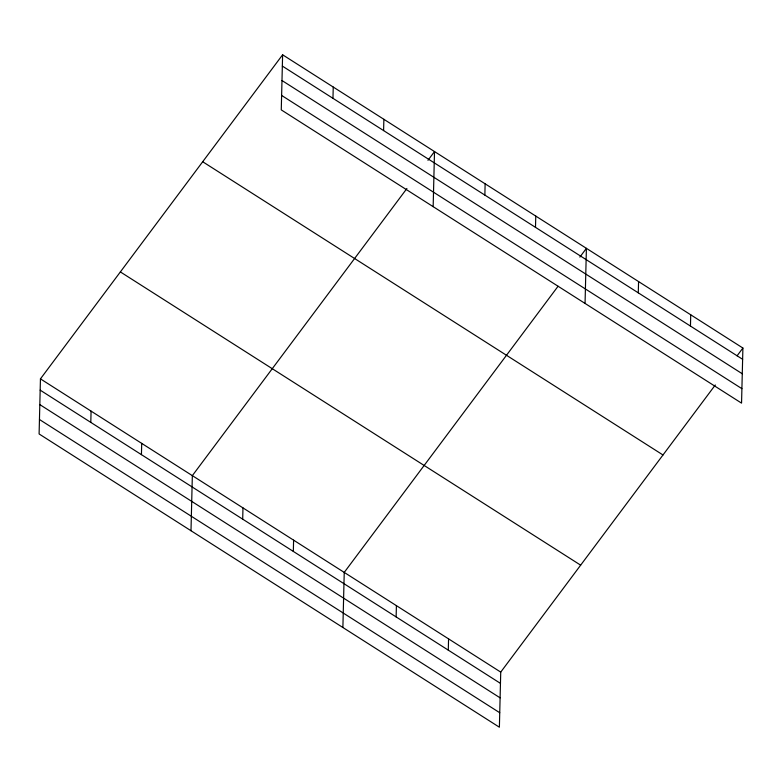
<?xml version="1.0" encoding="UTF-8"?>
<svg xmlns="http://www.w3.org/2000/svg" width="782" height="782" viewBox="0 0 782 782"><rect width="100%" height="100%" fill="white"/><g stroke="black" fill="none" stroke-linecap="round" stroke-linejoin="round"><path stroke-width="1.17" d="M282.615 54.789L281.266 109.891L741.551 403.131L742.9 348.039L282.615 54.789L40.449 378.869L39.1 433.961L499.385 727.211L500.734 672.109L715.295 384.979M90.8 422.397L91.074 411.127M141.434 454.655L141.708 443.384M190.994 530.734L192.343 475.642L406.904 188.511M242.694 519.17L242.977 507.889M293.328 551.427L293.602 540.147M332.966 98.327L333.24 87.046M342.887 627.506L344.236 572.404L558.065 286.251M383.6 130.584L383.874 119.304M396.132 616.91L396.406 605.639M433.16 206.663L434.509 151.561L427.969 160.31M448.291 650.145L448.565 638.874M484.86 195.089L485.133 183.819M535.494 227.347L535.768 216.076M585.053 303.436L586.402 248.334L579.863 257.082M638.288 292.839L638.571 281.569M690.457 326.074L690.731 314.804M737.084 355.81L742.9 348.039M282.331 66.069L742.626 359.309M281.979 80.526L742.274 373.767M281.618 95.433L741.903 388.674M202.694 161.737L662.989 454.977M120.36 271.921L580.655 565.161M40.449 378.869L500.734 672.109M40.175 390.14L500.46 683.38M39.814 404.607L500.109 697.847M39.452 419.504L499.747 712.744"/></g></svg>
